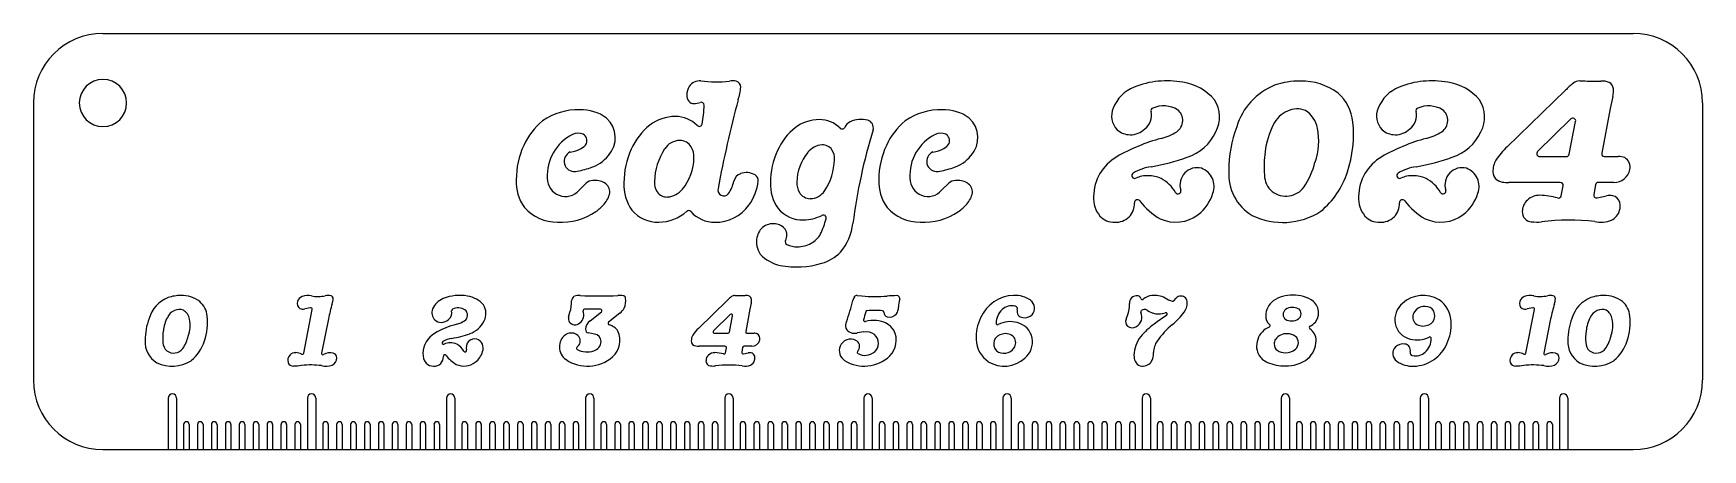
# Model space of a CAD drawing. Header units: inches. Extents: x 0 to 4.72, y 0 to 1.18.
import ezdxf

# ---------------------------------------------------------------- set-up
doc = ezdxf.new("R2010")
doc.units = ezdxf.units.IN
for name, color, linetype in [('1', 7, 'CONTINUOUS'), ('3', 7, 'CONTINUOUS'), ('4', 7, 'CONTINUOUS'), ('5', 7, 'CONTINUOUS')]:
    doc.layers.add(name, color=color, linetype=linetype)

msp = doc.modelspace()

# ---------------------------------------------------------------- linework, layer by layer
at = {"layer": '1', "color": 1, "linetype": 'CONTINUOUS'}
for p, q in [((0.4252, 0.0709), (0.4252, 0)), ((0.4409, 0.0709), (0.4409, 0)), ((0.4646, 0.0709), (0.4646, 0)), ((0.4803, 0.0709), (0.4803, 0)), ((0.5039, 0.0709), (0.5039, 0)), ((0.5197, 0.0709), (0.5197, 0)), ((0.5433, 0.0709), (0.5433, 0)), ((0.5591, 0.0709), (0.5591, 0)), ((0.5827, 0.0709), (0.5827, 0)), ((0.5984, 0.0709), (0.5984, 0)), ((0.622, 0.0709), (0.622, 0)), ((0.6378, 0.0709), (0.6378, 0)), ((0.6614, 0.0709), (0.6614, 0)), ((0.6772, 0.0709), (0.6772, 0)), ((0.7008, 0.0709), (0.7008, 0)), ((0.7165, 0.0709), (0.7165, 0)), ((0.7402, 0.0709), (0.7402, 0)), ((0.7559, 0.0709), (0.7559, 0)), ((0.8189, 0.0709), (0.8189, 0)), ((0.8346, 0.0709), (0.8346, 0)), ((0.8583, 0.0709), (0.8583, 0)), ((0.874, 0.0709), (0.874, 0)), ((0.8976, 0.0709), (0.8976, 0)), ((0.9134, 0.0709), (0.9134, 0)), ((0.937, 0.0709), (0.937, 0)), ((0.9528, 0.0709), (0.9528, 0)), ((0.9764, 0.0709), (0.9764, 0)), ((0.9921, 0.0709), (0.9921, 0)), ((1.0157, 0.0709), (1.0157, 0)), ((1.0315, 0.0709), (1.0315, 0)), ((1.0551, 0.0709), (1.0551, 0)), ((1.0709, 0.0709), (1.0709, 0)), ((1.0945, 0.0709), (1.0945, 0)), ((1.1102, 0.0709), (1.1102, 0)), ((1.1339, 0.0709), (1.1339, 0)), ((1.1496, 0.0709), (1.1496, 0)), ((1.2126, 0.0709), (1.2126, 0)), ((1.2283, 0.0709), (1.2283, 0)), ((1.252, 0.0709), (1.252, 0)), ((1.2677, 0.0709), (1.2677, 0)), ((1.2913, 0.0709), (1.2913, 0)), ((1.3071, 0.0709), (1.3071, 0)), ((1.3307, 0.0709), (1.3307, 0)), ((1.3465, 0.0709), (1.3465, 0)), ((1.3701, 0.0709), (1.3701, 0)), ((1.3858, 0.0709), (1.3858, 0)), ((1.4094, 0.0709), (1.4094, 0)), ((1.4252, 0.0709), (1.4252, 0)), ((1.4488, 0.0709), (1.4488, 0)), ((1.4646, 0.0709), (1.4646, 0)), ((1.4882, 0.0709), (1.4882, 0)), ((1.5039, 0.0709), (1.5039, 0)), ((1.5276, 0.0709), (1.5276, 0)), ((1.5433, 0.0709), (1.5433, 0)), ((1.6063, 0.0709), (1.6063, 0)), ((1.622, 0.0709), (1.622, 0)), ((1.6457, 0.0709), (1.6457, 0)), ((1.6614, 0.0709), (1.6614, 0)), ((1.685, 0.0709), (1.685, 0)), ((1.7008, 0.0709), (1.7008, 0)), ((1.7244, 0.0709), (1.7244, 0)), ((1.7402, 0.0709), (1.7402, 0)), ((1.7638, 0.0709), (1.7638, 0)), ((1.7795, 0.0709), (1.7795, 0)), ((1.8031, 0.0709), (1.8031, 0)), ((1.8189, 0.0709), (1.8189, 0)), ((1.8425, 0.0709), (1.8425, 0)), ((1.8583, 0.0709), (1.8583, 0)), ((1.8819, 0.0709), (1.8819, 0)), ((1.8976, 0.0709), (1.8976, 0)), ((1.9213, 0.0709), (1.9213, 0)), ((1.937, 0.0709), (1.937, 0)), ((2, 0.0709), (2, 0)), ((2.0157, 0.0709), (2.0157, 0)), ((2.0394, 0.0709), (2.0394, 0)), ((2.0551, 0.0709), (2.0551, 0)), ((2.0787, 0.0709), (2.0787, 0)), ((2.0945, 0.0709), (2.0945, 0)), ((2.1181, 0.0709), (2.1181, 0)), ((2.1339, 0.0709), (2.1339, 0)), ((2.1575, 0.0709), (2.1575, 0)), ((2.1732, 0.0709), (2.1732, 0)), ((2.1969, 0.0709), (2.1969, 0)), ((2.2126, 0.0709), (2.2126, 0)), ((2.2362, 0.0709), (2.2362, 0)), ((2.252, 0.0709), (2.252, 0)), ((2.2756, 0.0709), (2.2756, 0)), ((2.2913, 0.0709), (2.2913, 0)), ((2.315, 0.0709), (2.315, 0)), ((2.3307, 0.0709), (2.3307, 0)), ((2.3937, 0.0709), (2.3937, 0)), ((2.4094, 0.0709), (2.4094, 0)), ((2.4331, 0.0709), (2.4331, 0)), ((2.4488, 0.0709), (2.4488, 0)), ((2.4724, 0.0709), (2.4724, 0)), ((2.4882, 0.0709), (2.4882, 0)), ((2.5118, 0.0709), (2.5118, 0)), ((2.5276, 0.0709), (2.5276, 0)), ((2.5512, 0.0709), (2.5512, 0)), ((2.5669, 0.0709), (2.5669, 0)), ((2.5906, 0.0709), (2.5906, 0)), ((2.6063, 0.0709), (2.6063, 0)), ((2.6299, 0.0709), (2.6299, 0)), ((2.6457, 0.0709), (2.6457, 0)), ((2.6693, 0.0709), (2.6693, 0)), ((2.685, 0.0709), (2.685, 0)), ((2.7087, 0.0709), (2.7087, 0)), ((2.7244, 0.0709), (2.7244, 0)), ((2.7874, 0.0709), (2.7874, 0)), ((2.8031, 0.0709), (2.8031, 0)), ((2.8268, 0.0709), (2.8268, 0)), ((2.8425, 0.0709), (2.8425, 0)), ((2.8661, 0.0709), (2.8661, 0)), ((2.8819, 0.0709), (2.8819, 0)), ((2.9055, 0.0709), (2.9055, 0)), ((2.9213, 0.0709), (2.9213, 0)), ((2.9449, 0.0709), (2.9449, 0)), ((2.9606, 0.0709), (2.9606, 0)), ((2.9843, 0.0709), (2.9843, 0)), ((3, 0.0709), (3, 0)), ((3.0236, 0.0709), (3.0236, 0)), ((3.0394, 0.0709), (3.0394, 0)), ((3.063, 0.0709), (3.063, 0)), ((3.0787, 0.0709), (3.0787, 0)), ((3.1024, 0.0709), (3.1024, 0)), ((3.1181, 0.0709), (3.1181, 0)), ((3.1811, 0.0709), (3.1811, 0)), ((3.1969, 0.0709), (3.1969, 0)), ((3.2205, 0.0709), (3.2205, 0)), ((3.2362, 0.0709), (3.2362, 0)), ((3.2598, 0.0709), (3.2598, 0)), ((3.2756, 0.0709), (3.2756, 0)), ((3.2992, 0.0709), (3.2992, 0)), ((3.315, 0.0709), (3.315, 0)), ((3.3386, 0.0709), (3.3386, 0)), ((3.3543, 0.0709), (3.3543, 0)), ((3.378, 0.0709), (3.378, 0)), ((3.3937, 0.0709), (3.3937, 0)), ((3.4173, 0.0709), (3.4173, 0)), ((3.4331, 0.0709), (3.4331, 0)), ((3.4567, 0.0709), (3.4567, 0)), ((3.4724, 0.0709), (3.4724, 0)), ((3.4961, 0.0709), (3.4961, 0)), ((3.5118, 0.0709), (3.5118, 0)), ((3.5748, 0.0709), (3.5748, 0)), ((3.5906, 0.0709), (3.5906, 0)), ((3.6142, 0.0709), (3.6142, 0)), ((3.6299, 0.0709), (3.6299, 0)), ((3.6535, 0.0709), (3.6535, 0)), ((3.6693, 0.0709), (3.6693, 0)), ((3.6929, 0.0709), (3.6929, 0)), ((3.7087, 0.0709), (3.7087, 0)), ((3.7323, 0.0709), (3.7323, 0)), ((3.748, 0.0709), (3.748, 0)), ((3.7717, 0.0709), (3.7717, 0)), ((3.7874, 0.0709), (3.7874, 0)), ((3.811, 0.0709), (3.811, 0)), ((3.8268, 0.0709), (3.8268, 0)), ((3.8504, 0.0709), (3.8504, 0)), ((3.8661, 0.0709), (3.8661, 0)), ((3.8898, 0.0709), (3.8898, 0)), ((3.9055, 0.0709), (3.9055, 0)), ((3.9685, 0.0709), (3.9685, 0)), ((3.9843, 0.0709), (3.9843, 0)), ((4.0079, 0.0709), (4.0079, 0)), ((4.0236, 0.0709), (4.0236, 0)), ((4.0472, 0.0709), (4.0472, 0)), ((4.063, 0.0709), (4.063, 0)), ((4.0866, 0.0709), (4.0866, 0)), ((4.1024, 0.0709), (4.1024, 0)), ((4.126, 0.0709), (4.126, 0)), ((4.1417, 0.0709), (4.1417, 0)), ((4.1654, 0.0709), (4.1654, 0)), ((4.1811, 0.0709), (4.1811, 0)), ((4.2047, 0.0709), (4.2047, 0)), ((4.2205, 0.0709), (4.2205, 0)), ((4.2441, 0.0709), (4.2441, 0)), ((4.2598, 0.0709), (4.2598, 0)), ((4.2835, 0.0709), (4.2835, 0)), ((4.2992, 0.0709), (4.2992, 0)), ((0.4252, 0), (0.4409, 0)), ((0.4646, 0), (0.4803, 0)), ((0.5039, 0), (0.5197, 0)), ((0.5433, 0), (0.5591, 0)), ((0.5827, 0), (0.5984, 0)), ((0.622, 0), (0.6378, 0)), ((0.6614, 0), (0.6772, 0)), ((0.7008, 0), (0.7165, 0)), ((0.7402, 0), (0.7559, 0)), ((0.8189, 0), (0.8346, 0)), ((0.8583, 0), (0.874, 0)), ((0.8976, 0), (0.9134, 0)), ((0.937, 0), (0.9528, 0)), ((0.9764, 0), (0.9921, 0)), ((1.0157, 0), (1.0315, 0)), ((1.0551, 0), (1.0709, 0)), ((1.0945, 0), (1.1102, 0)), ((1.1339, 0), (1.1496, 0)), ((1.2126, 0), (1.2283, 0)), ((1.252, 0), (1.2677, 0)), ((1.2913, 0), (1.3071, 0)), ((1.3307, 0), (1.3465, 0)), ((1.3701, 0), (1.3858, 0)), ((1.4094, 0), (1.4252, 0)), ((1.4488, 0), (1.4646, 0)), ((1.4882, 0), (1.5039, 0)), ((1.5276, 0), (1.5433, 0)), ((1.6063, 0), (1.622, 0)), ((1.6457, 0), (1.6614, 0)), ((1.685, 0), (1.7008, 0)), ((1.7244, 0), (1.7402, 0)), ((1.7638, 0), (1.7795, 0)), ((1.8031, 0), (1.8189, 0)), ((1.8425, 0), (1.8583, 0)), ((1.8819, 0), (1.8976, 0)), ((1.9213, 0), (1.937, 0)), ((2, 0), (2.0157, 0)), ((2.0394, 0), (2.0551, 0)), ((2.0787, 0), (2.0945, 0)), ((2.1181, 0), (2.1339, 0)), ((2.1575, 0), (2.1732, 0)), ((2.1969, 0), (2.2126, 0)), ((2.2362, 0), (2.252, 0)), ((2.2756, 0), (2.2913, 0)), ((2.315, 0), (2.3307, 0)), ((2.3937, 0), (2.4094, 0)), ((2.4331, 0), (2.4488, 0)), ((2.4724, 0), (2.4882, 0)), ((2.5118, 0), (2.5276, 0)), ((2.5512, 0), (2.5669, 0)), ((2.5906, 0), (2.6063, 0)), ((2.6299, 0), (2.6457, 0)), ((2.6693, 0), (2.685, 0)), ((2.7087, 0), (2.7244, 0)), ((2.7874, 0), (2.8031, 0)), ((2.8268, 0), (2.8425, 0)), ((2.8661, 0), (2.8819, 0)), ((2.9055, 0), (2.9213, 0)), ((2.9449, 0), (2.9606, 0)), ((2.9843, 0), (3, 0)), ((3.0236, 0), (3.0394, 0)), ((3.063, 0), (3.0787, 0)), ((3.1024, 0), (3.1181, 0)), ((3.1811, 0), (3.1969, 0)), ((3.2205, 0), (3.2362, 0)), ((3.2598, 0), (3.2756, 0)), ((3.2992, 0), (3.315, 0)), ((3.3386, 0), (3.3543, 0)), ((3.378, 0), (3.3937, 0)), ((3.4173, 0), (3.4331, 0)), ((3.4567, 0), (3.4724, 0)), ((3.4961, 0), (3.5118, 0)), ((3.5748, 0), (3.5906, 0)), ((3.6142, 0), (3.6299, 0)), ((3.6535, 0), (3.6693, 0)), ((3.6929, 0), (3.7087, 0)), ((3.7323, 0), (3.748, 0)), ((3.7717, 0), (3.7874, 0)), ((3.811, 0), (3.8268, 0)), ((3.8504, 0), (3.8661, 0)), ((3.8898, 0), (3.9055, 0)), ((3.9685, 0), (3.9843, 0)), ((4.0079, 0), (4.0236, 0)), ((4.0472, 0), (4.063, 0)), ((4.0866, 0), (4.1024, 0)), ((4.126, 0), (4.1417, 0)), ((4.1654, 0), (4.1811, 0)), ((4.2047, 0), (4.2205, 0)), ((4.2441, 0), (4.2598, 0)), ((4.2835, 0), (4.2992, 0))]:
    msp.add_line(p, q, dxfattribs=at)
for centre, start, end in [((0.4331, 0.0709), 90, 180), ((0.4331, 0.0709), 0, 90), ((0.4724, 0.0709), 90, 180), ((0.4724, 0.0709), 0, 90), ((0.5118, 0.0709), 90, 180), ((0.5118, 0.0709), 360, 90), ((0.5512, 0.0709), 90, 180), ((0.5512, 0.0709), 360, 90), ((0.5906, 0.0709), 90, 180), ((0.5906, 0.0709), 0, 90), ((0.6299, 0.0709), 90, 180), ((0.6299, 0.0709), 0, 90), ((0.6693, 0.0709), 90, 180), ((0.6693, 0.0709), 0, 90), ((0.7087, 0.0709), 90, 180), ((0.7087, 0.0709), 360, 90), ((0.748, 0.0709), 90, 180), ((0.748, 0.0709), 360, 90), ((0.8268, 0.0709), 90, 180), ((0.8268, 0.0709), 0, 90), ((0.8661, 0.0709), 90, 180), ((0.8661, 0.0709), 0, 90), ((0.9055, 0.0709), 90, 180), ((0.9055, 0.0709), 0, 90), ((0.9449, 0.0709), 90, 180), ((0.9449, 0.0709), 360, 90), ((0.9843, 0.0709), 90, 180), ((0.9843, 0.0709), 360, 90), ((1.0236, 0.0709), 90, 180), ((1.0236, 0.0709), 360, 90), ((1.063, 0.0709), 90, 180), ((1.063, 0.0709), 360, 90), ((1.1024, 0.0709), 90, 180), ((1.1024, 0.0709), 360, 90), ((1.1417, 0.0709), 90, 180), ((1.1417, 0.0709), 360, 90), ((1.2205, 0.0709), 90, 180), ((1.2205, 0.0709), 360, 90), ((1.2598, 0.0709), 90, 180), ((1.2598, 0.0709), 360, 90), ((1.2992, 0.0709), 90, 180), ((1.2992, 0.0709), 0, 90), ((1.3386, 0.0709), 90, 180), ((1.3386, 0.0709), 360, 90), ((1.378, 0.0709), 90, 180), ((1.378, 0.0709), 0, 90), ((1.4173, 0.0709), 90, 180), ((1.4173, 0.0709), 360, 90), ((1.4567, 0.0709), 90, 180), ((1.4567, 0.0709), 0, 90), ((1.4961, 0.0709), 90, 180), ((1.4961, 0.0709), 360, 90), ((1.5354, 0.0709), 90, 180), ((1.5354, 0.0709), 360, 90), ((1.6142, 0.0709), 90, 180), ((1.6142, 0.0709), 360, 90), ((1.6535, 0.0709), 90, 180), ((1.6535, 0.0709), 0, 90), ((1.6929, 0.0709), 90, 180), ((1.6929, 0.0709), 360, 90), ((1.7323, 0.0709), 90, 180), ((1.7323, 0.0709), 0, 90), ((1.7717, 0.0709), 90, 180), ((1.7717, 0.0709), 360, 90), ((1.811, 0.0709), 90, 180), ((1.811, 0.0709), 0, 90), ((1.8504, 0.0709), 90, 180), ((1.8504, 0.0709), 360, 90), ((1.8898, 0.0709), 90, 180), ((1.8898, 0.0709), 360, 90), ((1.9291, 0.0709), 90, 180), ((1.9291, 0.0709), 360, 90), ((2.0079, 0.0709), 90, 180), ((2.0079, 0.0709), 360, 90), ((2.0472, 0.0709), 90, 180), ((2.0472, 0.0709), 0, 90), ((2.0866, 0.0709), 90, 180), ((2.0866, 0.0709), 360, 90), ((2.126, 0.0709), 90, 180), ((2.126, 0.0709), 0, 90), ((2.1654, 0.0709), 90, 180), ((2.1654, 0.0709), 0, 90), ((2.2047, 0.0709), 90, 180), ((2.2047, 0.0709), 0, 90), ((2.2441, 0.0709), 90, 180), ((2.2441, 0.0709), 360, 90), ((2.2835, 0.0709), 90, 180), ((2.2835, 0.0709), 0, 90), ((2.3228, 0.0709), 90, 180), ((2.3228, 0.0709), 0, 90), ((2.4016, 0.0709), 90, 180), ((2.4016, 0.0709), 0, 90), ((2.4409, 0.0709), 90, 180), ((2.4409, 0.0709), 0, 90), ((2.4803, 0.0709), 90, 180), ((2.4803, 0.0709), 360, 90), ((2.5197, 0.0709), 90, 180), ((2.5197, 0.0709), 0, 90), ((2.5591, 0.0709), 90, 180), ((2.5591, 0.0709), 360, 90), ((2.5984, 0.0709), 90, 180), ((2.5984, 0.0709), 0, 90), ((2.6378, 0.0709), 90, 180), ((2.6378, 0.0709), 360, 90), ((2.6772, 0.0709), 90, 180), ((2.6772, 0.0709), 0, 90), ((2.7165, 0.0709), 90, 180), ((2.7165, 0.0709), 0, 90), ((2.7953, 0.0709), 90, 180), ((2.7953, 0.0709), 0, 90), ((2.8346, 0.0709), 90, 180), ((2.8346, 0.0709), 0, 90), ((2.874, 0.0709), 90, 180), ((2.874, 0.0709), 0, 90), ((2.9134, 0.0709), 90, 180), ((2.9134, 0.0709), 0, 90), ((2.9528, 0.0709), 90, 180), ((2.9528, 0.0709), 360, 90), ((2.9921, 0.0709), 90, 180), ((2.9921, 0.0709), 0, 90), ((3.0315, 0.0709), 90, 180), ((3.0315, 0.0709), 0, 90), ((3.0709, 0.0709), 90, 180), ((3.0709, 0.0709), 360, 90), ((3.1102, 0.0709), 90, 180), ((3.1102, 0.0709), 360, 90), ((3.189, 0.0709), 90, 180), ((3.189, 0.0709), 0, 90), ((3.2283, 0.0709), 90, 180), ((3.2283, 0.0709), 0, 90), ((3.2677, 0.0709), 90, 180), ((3.2677, 0.0709), 0, 90), ((3.3071, 0.0709), 90, 180), ((3.3071, 0.0709), 0, 90), ((3.3465, 0.0709), 90, 180), ((3.3465, 0.0709), 360, 90), ((3.3858, 0.0709), 90, 180), ((3.3858, 0.0709), 0, 90), ((3.4252, 0.0709), 90, 180), ((3.4252, 0.0709), 0, 90), ((3.4646, 0.0709), 90, 180), ((3.4646, 0.0709), 360, 90), ((3.5039, 0.0709), 90, 180), ((3.5039, 0.0709), 360, 90), ((3.5827, 0.0709), 90, 180), ((3.5827, 0.0709), 0, 90), ((3.622, 0.0709), 90, 180), ((3.622, 0.0709), 0, 90), ((3.6614, 0.0709), 90, 180), ((3.6614, 0.0709), 0, 90), ((3.7008, 0.0709), 90, 180), ((3.7008, 0.0709), 0, 90), ((3.7402, 0.0709), 90, 180), ((3.7402, 0.0709), 360, 90), ((3.7795, 0.0709), 90, 180), ((3.7795, 0.0709), 0, 90), ((3.8189, 0.0709), 90, 180), ((3.8189, 0.0709), 0, 90), ((3.8583, 0.0709), 90, 180), ((3.8583, 0.0709), 360, 90), ((3.8976, 0.0709), 90, 180), ((3.8976, 0.0709), 360, 90), ((3.9764, 0.0709), 90, 180), ((3.9764, 0.0709), 0, 90), ((4.0157, 0.0709), 90, 180), ((4.0157, 0.0709), 0, 90), ((4.0551, 0.0709), 90, 180), ((4.0551, 0.0709), 0, 90), ((4.0945, 0.0709), 90, 180), ((4.0945, 0.0709), 360, 90), ((4.1339, 0.0709), 90, 180), ((4.1339, 0.0709), 360, 90), ((4.1732, 0.0709), 90, 180), ((4.1732, 0.0709), 0, 90), ((4.2126, 0.0709), 90, 180), ((4.2126, 0.0709), 0, 90), ((4.252, 0.0709), 90, 180), ((4.252, 0.0709), 360, 90), ((4.2913, 0.0709), 90, 180), ((4.2913, 0.0709), 360, 90)]:
    msp.add_arc(centre, 0.00787, start, end, dxfattribs=at)
at = {"layer": '3', "color": 3, "linetype": 'CONTINUOUS'}
for p, q in [((1.9849, 0.4362), (1.9928, 0.436)), ((2.3313, 0.4361), (2.3451, 0.435)), ((3.2275, 0.4213), (3.234, 0.4287)), ((0.765, 0.2729), (0.7891, 0.3962)), ((0.7842, 0.4011), (0.7685, 0.3982)), ((1.5147, 0.3743), (1.5186, 0.3889)), ((1.6049, 0.3972), (1.5598, 0.3972)), ((1.5759, 0.3643), (1.6075, 0.3899)), ((1.6597, 0.3858), (1.6282, 0.3601)), ((1.8821, 0.3428), (1.9646, 0.4228)), ((1.9722, 0.3822), (1.9253, 0.3361)), ((1.9701, 0.3324), (1.9791, 0.3785)), ((2.0282, 0.397), (2.016, 0.334)), ((2.0317, 0.4142), (2.0282, 0.397)), ((3.0925, 0.3685), (3.0962, 0.3796)), ((4.2244, 0.2729), (4.2485, 0.3962)), ((4.2436, 0.4011), (4.2278, 0.3982)), ((0.8349, 0.3697), (0.8152, 0.273)), ((2.3506, 0.3327), (2.3316, 0.3299)), ((4.2942, 0.3697), (4.2746, 0.273)), ((1.5883, 0.3269), (1.5712, 0.33)), ((1.9573, 0.2925), (1.8845, 0.2925)), ((1.9282, 0.3291), (1.9661, 0.3291)), ((1.9586, 0.2736), (1.9614, 0.2876)), ((2.0074, 0.2892), (2.0048, 0.2755)), ((2.0331, 0.2925), (2.0114, 0.2925)), ((2.02, 0.3291), (2.0395, 0.3291)), ((2.0096, 0.2707), (2.0227, 0.2736)), ((0.3819, 0.1457), (0.3819, 0)), ((0.4055, 0.1457), (0.4055, 0)), ((0.7756, 0.1457), (0.7756, 0)), ((0.7992, 0.1457), (0.7992, 0)), ((1.1693, 0.1457), (1.1693, 0)), ((1.1929, 0.1457), (1.1929, 0)), ((1.563, 0.1457), (1.563, 0)), ((1.5866, 0.1457), (1.5866, 0)), ((1.9567, 0.1457), (1.9567, 0)), ((1.9803, 0.1457), (1.9803, 0)), ((2.3504, 0.1457), (2.3504, 0)), ((2.374, 0.1457), (2.374, 0)), ((2.7441, 0.1457), (2.7441, 0)), ((2.7677, 0.1457), (2.7677, 0)), ((3.1378, 0.1457), (3.1378, 0)), ((3.1614, 0.1457), (3.1614, 0)), ((3.5315, 0.1457), (3.5315, 0)), ((3.5551, 0.1457), (3.5551, 0)), ((3.9252, 0.1457), (3.9252, 0)), ((3.9488, 0.1457), (3.9488, 0)), ((4.3189, 0.1457), (4.3189, 0)), ((4.3425, 0.1457), (4.3425, 0)), ((0.3819, 0), (0.4055, 0)), ((0.7756, 0), (0.7992, 0)), ((1.1693, 0), (1.1929, 0)), ((1.563, 0), (1.5866, 0)), ((1.9567, 0), (1.9803, 0)), ((2.3504, 0), (2.374, 0)), ((2.7441, 0), (2.7677, 0)), ((3.1378, 0), (3.1614, 0)), ((3.5315, 0), (3.5551, 0)), ((3.9252, 0), (3.9488, 0)), ((4.3189, 0), (4.3425, 0))]:
    msp.add_line(p, q, dxfattribs=at)
for centre, radius, start, end in [((0.4145, 0.3456), 0.0906, 111.6353, 163.6266), ((0.4159, 0.3309), 0.1049, 89.0789, 109.3807), ((0.4195, 0.3496), 0.0862, 53.3467, 91.2342), ((0.7708, 0.4115), 0.024, 115.3974, 162.5585), ((0.7762, 0.3939), 0.0423, 75.3762, 111.8456), ((0.8052, 0.5353), 0.1022, 259.6873, 281.6562), ((0.8337, 0.4013), 0.0349, 75.5304, 103.0978), ((0.84, 0.4268), 0.00859, 356.729, 73.5843), ((0.7863, 0.432), 0.0626, 341.8097, 354.7949), ((1.1817, 0.3756), 0.0562, 112.9365, 156.7742), ((1.2065, 0.3089), 0.1273, 79.8336, 111.5172), ((1.2185, 0.3625), 0.0725, 40.1986, 81.6814), ((1.5384, 0.4208), 0.0151, 119.28, 179.229), ((1.5437, 0.3991), 0.037, 83.8885, 109.904), ((1.6013, 1.4715), 1.0369, 267.0331, 272.916), ((1.6592, 0.3648), 0.0713, 82.1055, 94.1896), ((1.6679, 0.4272), 0.00832, 5.8, 82.1055), ((1.6158, 0.4219), 0.0607, 339.0032, 5.8), ((2.0386, 0.3515), 0.1027, 127.647, 136.0561), ((1.9856, 0.4204), 0.0158, 92.5161, 127.8591), ((2.0049, 0.5909), 0.1553, 265.519, 273.7233), ((2.016, 0.407), 0.0289, 68.6273, 91.932), ((2.0216, 0.4242), 0.0109, 4.2986, 63.4835), ((2.3562, 0.4116), 0.0386, 147.7628, 165.1156), ((2.3306, 0.4278), 0.00837, 85.4831, 147.7628), ((2.3848, 0.7961), 0.3632, 263.724, 275.0252), ((2.4491, 0.0417), 0.3939, 90.7547, 94.7365), ((2.4441, 0.4272), 0.00837, 344.174, 90.7547), ((2.7776, 0.3307), 0.1055, 91.744, 156.4545), ((2.7769, 0.3549), 0.0814, 55.8377, 91.7883), ((3.1253, 0.413), 0.0234, 137.2402, 180.432), ((3.1226, 0.4147), 0.0203, 79.1765, 135.406), ((3.125, 0.4246), 0.0101, 15.099, 81.9456), ((3.1387, 0.4283), 0.0041, 195.099, 313.4722), ((3.1675, 0.3978), 0.0379, 93.6475, 133.4722), ((3.1731, 0.3704), 0.0657, 62.7073, 96.9664), ((3.26, 0.5308), 0.1167, 240.8783, 251.5719), ((3.2465, 0.4178), 0.0166, 87.0573, 138.8973), ((3.2484, 0.4169), 0.0175, 354.2197, 93.252), ((3.5595, 0.3512), 0.0856, 86.7776, 125.9372), ((3.5691, 0.3457), 0.0911, 53.6875, 93.0059), ((3.9334, 0.3499), 0.0863, 58.364, 132.3259), ((4.2301, 0.4115), 0.024, 115.3974, 162.5585), ((4.2356, 0.3939), 0.0423, 75.3762, 111.8456), ((4.2645, 0.5353), 0.1022, 259.6873, 281.6562), ((4.2931, 0.4013), 0.0349, 75.5304, 103.0978), ((4.2993, 0.4268), 0.00859, 356.729, 73.5843), ((4.2456, 0.432), 0.0626, 341.8097, 354.7949), ((4.4413, 0.3456), 0.0906, 111.6353, 163.6266), ((4.4428, 0.3309), 0.1049, 89.0789, 109.3807), ((4.4463, 0.3496), 0.0862, 53.3467, 91.2342), ((0.4135, 0.3581), 0.0378, 111.7107, 154.9185), ((0.4133, 0.3661), 0.0304, 67.8058, 116.9), ((0.4051, 0.3627), 0.0372, 10.1989, 58.1677), ((0.4294, 0.3716), 0.0628, 5.7157, 48.5922), ((0.7634, 0.4129), 0.0166, 159.4976, 235.4073), ((0.7629, 0.4221), 0.0246, 248.7856, 283.1488), ((0.785, 0.397), 0.0042, 348.9449, 100.5455), ((1.4427, 0.239), 0.6217, 163.793, 167.8624), ((1.1575, 0.3869), 0.0295, 158.3656, 222.833), ((1.1604, 0.3872), 0.0241, 307.6892, 13.6548), ((1.1879, 0.3939), 0.0041, 112.6178, 193.6548), ((1.2016, 0.361), 0.0397, 59.8027, 112.6178), ((1.2094, 0.3802), 0.0194, 303.8819, 51.2527), ((1.2358, 0.385), 0.0452, 332.372, 32.4969), ((1.428, 0.4188), 0.0953, 341.7138, 1.321), ((1.5274, 0.3817), 0.0303, 309.8603, 19.4368), ((1.5598, 0.3931), 0.0041, 90, 199.4368), ((1.6049, 0.3931), 0.0041, 309.0639, 90), ((1.6337, 0.4219), 0.0444, 305.7918, 330.7856), ((1.9751, 0.3793), 0.0041, 348.9432, 134.4812), ((1.9993, 0.422), 0.0333, 346.4273, 5.0772), ((1.877, 0.5185), 0.4524, 339.7117, 347.6247), ((2.5132, 0.3354), 0.1664, 160.7954, 168.9376), ((2.3599, 0.3888), 0.0041, 93.2317, 160.7954), ((2.3808, 0.0184), 0.375, 86.5944, 93.2317), ((2.4028, 0.3886), 0.0042, 359.8349, 86.5944), ((2.4211, 0.3886), 0.0141, 179.8349, 250.7585), ((2.4225, 0.4012), 0.0266, 256.8351, 320.0214), ((2.414, 0.4027), 0.0344, 327.0735, 0.2112), ((2.5495, 0.3973), 0.1013, 164.174, 176.8296), ((2.7801, 0.3563), 0.0555, 133.875, 178.6984), ((2.7696, 0.3652), 0.0418, 78.3848, 131.8712), ((2.7769, 0.3981), 0.0082, 339.4521, 82.429), ((2.8009, 0.3905), 0.017, 164.1768, 266.8714), ((2.8053, 0.4045), 0.0314, 260.2432, 312.6315), ((2.806, 0.4), 0.0277, 317.9642, 53.198), ((3.0284, 0.4084), 0.0737, 337.0036, 3.4702), ((3.1072, 0.3747), 0.0302, 298.9067, 25.8053), ((3.138, 0.3896), 0.0041, 124.4908, 205.8053), ((3.1455, 0.3788), 0.0173, 66.712, 124.4908), ((3.1771, 0.4232), 0.0378, 229.0771, 257.022), ((3.1852, 0.4393), 0.0554, 252.5125, 289.3522), ((3.4663, -0.0311), 0.4854, 122.2541, 127.3464), ((3.205, 0.383), 0.0042, 302.2541, 109.3522), ((3.2244, 0.4239), 0.0041, 251.5719, 319.2009), ((3.1031, 0.5015), 0.1908, 309.3885, 323.8973), ((3.2178, 0.4162), 0.048, 325.5102, 358.7252), ((3.5145, 0.3756), 0.0268, 173.8961, 233.8077), ((3.5404, 0.3781), 0.0526, 126.2931, 179.6409), ((3.5548, 0.3824), 0.0177, 127.1792, 181.7645), ((3.5528, 0.3815), 0.0157, 178.525, 234.497), ((3.5612, 0.3734), 0.0287, 86.2201, 126.4683), ((3.5645, 0.3668), 0.0353, 63.7067, 92.3026), ((3.5729, 0.3854), 0.015, 356.2705, 60.7218), ((3.5699, 0.384), 0.0179, 305.9554, 1.2105), ((3.5964, 0.3876), 0.0412, 359.6453, 49.8356), ((3.5938, 0.3875), 0.0438, 322.3427, 359.7811), ((3.9143, 0.3669), 0.0609, 129.815, 189.6159), ((3.9309, 0.375), 0.0267, 145.6232, 214.1852), ((3.9378, 0.3693), 0.0356, 53.4662, 144.2616), ((3.9384, 0.3786), 0.0282, 277.4667, 43.0912), ((3.9339, 0.3582), 0.079, 2.0647, 55.4931), ((4.2227, 0.4129), 0.0166, 159.4976, 235.4073), ((4.2222, 0.4221), 0.0246, 248.7856, 283.1488), ((4.2443, 0.397), 0.0042, 348.9449, 100.5455), ((4.902, 0.239), 0.6217, 163.793, 167.8624), ((4.4403, 0.3581), 0.0378, 111.7107, 154.9185), ((4.4401, 0.3661), 0.0304, 67.8058, 116.9), ((4.4319, 0.3627), 0.0372, 10.1989, 58.1677), ((4.4562, 0.3716), 0.0628, 5.7157, 48.5922), ((0.4837, 0.3111), 0.1673, 158.9355, 180.7248), ((0.4982, 0.3155), 0.132, 171.1696, 185.4134), ((0.483, 0.3221), 0.116, 153.3739, 173.2401), ((0.3543, 0.3511), 0.0892, 340.2512, 11.7147), ((0.3265, 0.3603), 0.1664, 341.4596, 6.0672), ((1.2721, 0.0863), 0.2785, 105.3944, 119.4294), ((1.1551, 0.3897), 0.0299, 230.0315, 268.2402), ((1.1541, 0.391), 0.0311, 270.1388, 312.5881), ((1.1807, 0.4266), 0.0739, 283.6554, 302.2995), ((1.2124, 0.3945), 0.0703, 288.8869, 334.3322), ((1.5316, 0.37), 0.0174, 165.9706, 209.4601), ((1.533, 0.3739), 0.0207, 216.8553, 311.7382), ((1.5907, 0.3407), 0.0278, 121.923, 180.1863), ((1.5722, 0.3394), 0.0094, 172.4292, 264.1457), ((1.6307, 0.3569), 0.0041, 129.2117, 256.1062), ((1.6199, 0.3132), 0.0409, 32.7647, 76.1062), ((1.5968, 0.3092), 0.0632, 312.3751, 24.4848), ((1.954, 0.2664), 0.1049, 133.2476, 146.6365), ((1.9282, 0.3332), 0.0041, 134.4812, 270), ((1.9661, 0.3332), 0.0041, 270, 348.9432), ((2.02, 0.3332), 0.0041, 169.087, 270), ((2.3197, 0.3511), 0.0212, 150.1075, 252.1497), ((2.3243, 0.3624), 0.0334, 250.6666, 282.7395), ((2.3538, 0.3665), 0.0041, 168.9376, 283.8261), ((2.3567, 0.2904), 0.0426, 55.325, 98.1753), ((2.3792, 0.2636), 0.1019, 86.178, 103.8261), ((2.3828, 0.3016), 0.0637, 34.4581, 87.1732), ((2.3795, 0.3091), 0.0627, 315.0605, 27.0716), ((2.7952, 0.3177), 0.127, 154.2378, 182.9971), ((2.7288, 0.3575), 0.0041, 178.6984, 296.6671), ((2.765, 0.2854), 0.0766, 75.17, 116.6671), ((2.7713, 0.3042), 0.0568, 11.3206, 76.4759), ((3.1085, 0.3618), 0.0173, 157.3297, 225.7777), ((3.1098, 0.3663), 0.0216, 231.6512, 303.6249), ((3.2843, 0.1962), 0.1944, 125.3497, 140.5877), ((3.374, 0.1711), 0.2364, 129.3134, 144.8885), ((3.5251, 0.2901), 0.0638, 131.3003, 154.1893), ((3.5267, 0.28), 0.0726, 113.4004, 127.0112), ((3.4962, 0.3505), 0.0042, 293.4004, 53.8077), ((3.5599, 0.3926), 0.0288, 235.8404, 272.7761), ((3.5626, 0.3945), 0.0307, 267.6342, 305.5947), ((3.6151, 0.3455), 0.0042, 113.5582, 236.1853), ((3.5903, 0.3086), 0.0402, 359.1483, 56.1853), ((3.5969, 0.3872), 0.0413, 293.5582, 320.0767), ((3.91, 0.3678), 0.0568, 191.3206, 256.4759), ((3.933, 0.3825), 0.0331, 222.982, 285.8273), ((3.8861, 0.3544), 0.127, 334.2378, 2.9971), ((4.5105, 0.3111), 0.1673, 158.9355, 180.7248), ((4.5251, 0.3155), 0.132, 171.1696, 185.4134), ((4.5098, 0.3221), 0.116, 153.3739, 173.2401), ((4.3811, 0.3511), 0.0892, 340.2512, 11.7147), ((4.3533, 0.3603), 0.1664, 341.4596, 6.0672), ((0.3831, 0.3036), 0.0668, 175.4111, 239.7348), ((0.3979, 0.3032), 0.0311, 180.302, 229.891), ((0.397, 0.3052), 0.0321, 233.4165, 323.4173), ((0.3312, 0.3476), 0.1104, 326.1045, 346.032), ((0.3731, 0.342), 0.1163, 309.0297, 342.7262), ((1.1699, 0.271), 0.0674, 120.8795, 178.7457), ((1.1608, 0.3022), 0.0041, 120.9865, 295.215), ((1.1936, 0.2475), 0.0678, 97.9512, 120.9865), ((1.1785, 0.2646), 0.0375, 88.2842, 115.215), ((1.1807, 0.2619), 0.0401, 64.1961, 91.4835), ((1.1391, 0.5924), 0.2814, 279.2262, 289.9608), ((1.1734, 0.2517), 0.0525, 30.5431, 61.8764), ((1.249, 0.2892), 0.0242, 74.6425, 197.9012), ((1.2462, 0.2872), 0.0269, 338.2888, 70.1265), ((1.5286, 0.2919), 0.0398, 126.0029, 182.8123), ((1.5336, 0.2909), 0.0448, 181.2203, 234.4022), ((1.5225, 0.2996), 0.0301, 60.7378, 125.2424), ((1.5263, 0.3073), 0.0215, 325.6591, 59.5816), ((1.5414, 0.2867), 0.0041, 148.1677, 241.3816), ((1.5557, 0.2778), 0.0209, 123.7403, 148.1677), ((1.5779, 0.3072), 0.029, 286.2855, 357.3849), ((1.5859, 0.306), 0.021, 359.7108, 83.2676), ((1.8955, 0.3075), 0.0335, 150.3367, 180.2266), ((1.8767, 0.3077), 0.0147, 181.3153, 264.5666), ((1.8835, 0.3515), 0.059, 262.0143, 270.9815), ((1.9573, 0.2884), 0.0041, 348.9432, 90), ((2.0114, 0.2884), 0.0041, 90, 169.087), ((2.0335, 0.3154), 0.0229, 269.001, 348.3458), ((2.0405, 0.3066), 0.0226, 68.2137, 92.3978), ((2.0395, 0.3137), 0.0167, 350.0349, 56.072), ((2.3144, 0.2799), 0.0334, 158.236, 236.8521), ((2.3133, 0.2803), 0.0322, 62.7703, 158.1297), ((2.3194, 0.2919), 0.0191, 327.2971, 63.2503), ((2.3583, 0.3009), 0.0334, 311.5825, 47.4016), ((2.7474, 0.3139), 0.079, 182.0647, 235.4931), ((2.7462, 0.2989), 0.0282, 97.4667, 223.0912), ((2.7468, 0.3082), 0.0356, 233.4662, 324.2616), ((2.7515, 0.295), 0.0331, 42.982, 105.8273), ((2.7536, 0.3025), 0.0267, 325.6232, 34.1852), ((2.767, 0.3052), 0.0609, 309.815, 9.6159), ((3.2017, 0.2655), 0.0867, 141.2869, 179.1915), ((3.2302, 0.2731), 0.0601, 145.6039, 178.1045), ((3.5211, 0.2925), 0.0591, 154.6121, 179.9533), ((3.5108, 0.2924), 0.0489, 179.7881, 206.9203), ((3.5362, 0.2987), 0.0245, 149.6809, 179.6859), ((3.5336, 0.2984), 0.0218, 178.8305, 233.3335), ((3.5465, 0.2902), 0.0377, 85.7554, 146.3155), ((3.5452, 0.3148), 0.0408, 267.462, 311.4428), ((3.5499, 0.2917), 0.036, 52.6187, 90.996), ((3.5575, 0.3023), 0.023, 359.9998, 51.63), ((3.5549, 0.303), 0.0256, 312.7578, 358.4848), ((3.5651, 0.3081), 0.0654, 334.8479, 359.956), ((3.8753, 0.2721), 0.0277, 137.9642, 233.198), ((3.876, 0.2675), 0.0314, 80.2432, 132.6315), ((3.8804, 0.2815), 0.017, 344.1768, 86.8714), ((3.9163, 0.3867), 0.0766, 255.17, 296.6671), ((3.9011, 0.3157), 0.0555, 313.875, 358.6984), ((3.9525, 0.3145), 0.0041, 358.6984, 116.6671), ((3.9037, 0.3413), 0.1055, 305.0662, 336.4545), ((4.4099, 0.3036), 0.0668, 175.4111, 239.7348), ((4.4247, 0.3032), 0.0311, 180.302, 229.891), ((4.4238, 0.3052), 0.0321, 233.4165, 323.4173), ((4.358, 0.3476), 0.1104, 326.1045, 346.032), ((4.3999, 0.342), 0.1163, 309.0297, 342.7262), ((0.3928, 0.3347), 0.0989, 243.9474, 302.8045), ((0.7416, 0.2523), 0.0218, 134.319, 196.502), ((0.7348, 0.2515), 0.0151, 200.9347, 275.1801), ((0.7418, 0.2522), 0.022, 88.595, 134.5484), ((0.7298, 0.4438), 0.2074, 271.7585, 278.1064), ((0.7401, 0.2298), 0.0445, 64.5553, 87.1255), ((0.7832, -0.0397), 0.2791, 83.3043, 94.9629), ((0.761, 0.2737), 0.0041, 244.5553, 348.9449), ((0.8192, 0.2722), 0.0041, 168.4973, 303.6239), ((0.8277, 0.2892), 0.0531, 256.9906, 289.6527), ((0.8394, 0.2419), 0.0323, 73.6544, 123.6239), ((0.8371, 0.2593), 0.0217, 292.7981, 359.6364), ((0.8446, 0.2591), 0.0143, 0.135, 74.2051), ((1.1426, 0.2703), 0.0401, 176.9172, 219.4039), ((1.1312, 0.2627), 0.0265, 222.2038, 273.1192), ((1.1345, 0.2623), 0.0261, 265.911, 2.9954), ((1.1646, 0.2638), 0.0041, 36.8939, 182.9954), ((1.2421, 0.322), 0.0928, 216.8939, 240.9214), ((1.2187, 0.2889), 0.0526, 245.6009, 307.3002), ((1.2221, 0.2805), 0.0041, 210.5431, 17.9012), ((1.2161, 0.2926), 0.0572, 307.1421, 344.4562), ((1.5682, 0.3458), 0.1097, 236.4236, 310.5251), ((1.5669, 0.3335), 0.0574, 241.3816, 289.4985), ((1.9248, 0.2515), 0.0211, 130.5995, 180.6287), ((1.9173, 0.2505), 0.0137, 176.725, 266.2247), ((1.9284, 0.2483), 0.0259, 89.4237, 132.0039), ((1.9238, 0.2931), 0.0567, 262.5434, 277.1988), ((1.9235, 0.1559), 0.1185, 75.2767, 87.5053), ((1.9697, -0.0933), 0.3324, 83.7043, 96.7105), ((1.9546, 0.2744), 0.0041, 255.2767, 348.9432), ((2.0088, 0.2747), 0.0041, 169.087, 282.1979), ((2.0149, 0.2769), 0.0407, 257.6676, 291.7502), ((2.0273, 0.2509), 0.0231, 78.977, 101.5695), ((2.0196, 0.2591), 0.0226, 297.1639, 344.3395), ((2.0294, 0.2613), 0.0126, 13.2175, 79.2906), ((2.0209, 0.2591), 0.0213, 343.5727, 13.6465), ((2.3516, 0.3416), 0.1055, 238.2531, 313.2821), ((2.3358, 0.2752), 0.0041, 152.2201, 242.1504), ((2.3496, 0.2679), 0.0197, 135.7994, 152.2201), ((2.3539, 0.3093), 0.0427, 242.1504, 308.5054), ((2.7479, 0.3222), 0.0863, 238.364, 312.3259), ((3.1545, 0.2657), 0.0395, 178.5749, 203.5494), ((3.1384, 0.2582), 0.0217, 202.3682, 254.4168), ((3.1405, 0.2645), 0.0283, 253.8885, 323.7383), ((3.1333, 0.2698), 0.0373, 323.7529, 341.2273), ((3.0873, 0.2741), 0.0829, 348.6896, 0.7184), ((3.5118, 0.2933), 0.0502, 207.3274, 247.8249), ((3.5397, 0.3524), 0.1155, 246.0799, 271.7737), ((3.5422, 0.3111), 0.0371, 234.4091, 271.9528), ((3.548, 0.3313), 0.0945, 267.1244, 308.7079), ((3.5604, 0.3108), 0.0709, 311.2619, 334.4647), ((3.9044, 0.3172), 0.0814, 235.8377, 271.7883), ((3.9044, 0.274), 0.0082, 159.4521, 262.429), ((3.9117, 0.3068), 0.0418, 258.3848, 311.8712), ((3.9037, 0.3413), 0.1055, 271.744, 305.0662), ((4.201, 0.2523), 0.0218, 134.319, 196.502), ((4.1941, 0.2515), 0.0151, 200.9347, 275.1801), ((4.2012, 0.2522), 0.022, 88.595, 134.5484), ((4.1891, 0.4438), 0.2074, 271.7585, 278.1064), ((4.1995, 0.2298), 0.0445, 64.5553, 87.1255), ((4.2425, -0.0397), 0.2791, 83.3043, 94.9629), ((4.2203, 0.2737), 0.0041, 244.5553, 348.9449), ((4.2786, 0.2722), 0.0041, 168.4973, 303.6239), ((4.287, 0.2892), 0.0531, 256.9906, 289.6527), ((4.2987, 0.2419), 0.0323, 73.6544, 123.6239), ((4.2964, 0.2593), 0.0217, 292.7981, 359.6364), ((4.3039, 0.2591), 0.0143, 0.135, 74.2051), ((4.4196, 0.3347), 0.0989, 243.9474, 302.8045), ((0.3937, 0.1457), 0.0118, 90, 180), ((0.3937, 0.1457), 0.0118, 0, 90), ((0.7874, 0.1457), 0.0118, 90, 180), ((0.7874, 0.1457), 0.0118, 0, 90), ((1.1811, 0.1457), 0.0118, 90, 180), ((1.1811, 0.1457), 0.0118, 0, 90), ((1.5748, 0.1457), 0.0118, 90, 180), ((1.5748, 0.1457), 0.0118, 0, 90), ((1.9685, 0.1457), 0.0118, 90, 180), ((1.9685, 0.1457), 0.0118, 0, 90), ((2.3622, 0.1457), 0.0118, 90, 180), ((2.3622, 0.1457), 0.0118, 0, 90), ((2.7559, 0.1457), 0.0118, 90, 180), ((2.7559, 0.1457), 0.0118, 0, 90), ((3.1496, 0.1457), 0.0118, 90, 180), ((3.1496, 0.1457), 0.0118, 0, 90), ((3.5433, 0.1457), 0.0118, 90, 180), ((3.5433, 0.1457), 0.0118, 0, 90), ((3.937, 0.1457), 0.0118, 90, 180), ((3.937, 0.1457), 0.0118, 0, 90), ((4.3307, 0.1457), 0.0118, 90, 180), ((4.3307, 0.1457), 0.0118, 360, 90)]:
    msp.add_arc(centre, radius, start, end, dxfattribs=at)
at = {"layer": '4', "color": 4, "linetype": 'CONTINUOUS'}
for p, q in [((4.3765, 1.0432), (4.3923, 1.0429)), ((4.171, 0.8565), (4.3361, 1.0165)), ((4.4702, 0.9992), (4.4631, 0.9649)), ((4.4631, 0.9649), (4.4388, 0.8388)), ((4.3513, 0.9353), (4.2573, 0.8431)), ((4.347, 0.8357), (4.365, 0.9279)), ((4.2631, 0.829), (4.339, 0.829)), ((4.4469, 0.829), (4.4858, 0.829)), ((1.5443, 0.7339), (1.5647, 0.7536)), ((2.5706, 0.7339), (2.5909, 0.7536)), ((4.3215, 0.7558), (4.1759, 0.7558)), ((4.3241, 0.7181), (4.3295, 0.7461)), ((4.4215, 0.7492), (4.4163, 0.7219)), ((4.4261, 0.7123), (4.4521, 0.718)), ((4.4731, 0.7558), (4.4296, 0.7558))]:
    msp.add_line(p, q, dxfattribs=at)
for centre, radius, start, end in [((1.8871, 1.0041), 0.039, 87.2104, 143.4482), ((1.9315, 1.3498), 0.3097, 262.1251, 277.0932), ((1.9778, 0.9955), 0.0477, 76.2111, 99.7277), ((1.985, 1.0255), 0.0169, 359.8386, 75.8473), ((3.2086, 0.7886), 0.2546, 79.8336, 111.5172), ((3.5826, 0.8327), 0.2098, 89.0789, 109.3807), ((3.5897, 0.8701), 0.1724, 53.3467, 91.2342), ((3.9586, 0.7886), 0.2546, 79.8336, 111.5172), ((4.3779, 1.0116), 0.0317, 92.5161, 127.8591), ((4.4166, 1.3526), 0.3107, 265.519, 273.7233), ((4.4387, 0.9848), 0.0579, 68.6273, 91.932), ((1.8942, 1.0042), 0.0448, 148.9068, 181.3298), ((1.8775, 1.0023), 0.0281, 178.101, 216.5659), ((1.8508, 1.0376), 0.1516, 341.5263, 355.3764), ((3.1589, 0.922), 0.1123, 112.9365, 156.7742), ((3.2325, 0.8958), 0.1449, 40.1986, 81.6814), ((3.5798, 0.8621), 0.1812, 111.6353, 163.6266), ((3.6095, 0.9141), 0.1257, 5.7157, 48.5922), ((3.909, 0.922), 0.1123, 112.9365, 156.7742), ((3.9825, 0.8958), 0.1449, 40.1986, 81.6814), ((4.484, 0.8739), 0.2054, 127.647, 136.0561), ((4.45, 1.0192), 0.0218, 4.2986, 63.4835), ((4.4054, 1.0149), 0.0667, 346.4273, 5.0772), ((1.5409, 0.7864), 0.1748, 88.1817, 124.7228), ((1.551, 0.8407), 0.1205, 53.8544, 92.1714), ((1.8689, 0.9968), 0.018, 219.0088, 271.9524), ((1.8675, 1.0431), 0.0642, 271.7586, 288.1883), ((1.8901, 0.9743), 0.0082, 358.4859, 108.1883), ((1.5695, 0.9827), 0.329, 349.2021, 358.4859), ((5.5818, 0.0449), 3.7095, 165.2462, 169.2213), ((2.5671, 0.7864), 0.1748, 88.1817, 124.7228), ((2.5773, 0.8407), 0.1205, 53.8544, 92.1714), ((3.1105, 0.9446), 0.0589, 158.3656, 222.833), ((3.1163, 0.9452), 0.0483, 307.6892, 13.6548), ((3.1712, 0.9586), 0.0082, 112.6178, 193.6548), ((3.1986, 0.8928), 0.0794, 59.8027, 112.6178), ((3.2143, 0.9313), 0.0387, 303.8819, 51.2527), ((3.267, 0.9408), 0.0903, 332.372, 32.4969), ((3.5778, 0.887), 0.0756, 111.7107, 154.9185), ((3.5773, 0.9031), 0.0607, 67.8058, 116.9), ((3.561, 0.8962), 0.0743, 10.1989, 58.1677), ((3.8605, 0.9446), 0.0589, 158.3656, 222.833), ((3.8664, 0.9452), 0.0483, 307.6892, 13.6548), ((3.9213, 0.9586), 0.0082, 112.6178, 193.6548), ((3.9486, 0.8928), 0.0794, 59.8027, 112.6178), ((3.9644, 0.9313), 0.0387, 303.8819, 51.2527), ((4.0171, 0.9408), 0.0903, 332.372, 32.4969), ((1.5598, 0.7838), 0.1882, 129.0249, 155.9885), ((1.5715, 0.8821), 0.0754, 317.94, 47.8668), ((1.8609, 0.7746), 0.1846, 129.0249, 155.9885), ((1.8173, 0.8211), 0.1212, 90.1525, 126.8646), ((1.8183, 0.8577), 0.0846, 44.4057, 90.8745), ((1.8846, 0.9226), 0.0082, 224.4057, 349.2021), ((2.2663, 0.7744), 0.1753, 129.0249, 155.9885), ((2.2249, 0.8185), 0.1151, 90.1525, 126.8646), ((2.2258, 0.8533), 0.0803, 44.4933, 90.8745), ((2.289, 0.9153), 0.0082, 224.4933, 334.5578), ((2.3262, 0.8976), 0.033, 115.9614, 154.5578), ((2.3426, 0.8566), 0.0772, 75.9679, 113.5979), ((3.8844, 0.4422), 1.5771, 162.9459, 172.8137), ((2.3557, 0.9105), 0.0217, 344.7832, 74.8388), ((2.5861, 0.7838), 0.1882, 129.0249, 155.9885), ((2.5978, 0.8821), 0.0754, 317.94, 47.8668), ((3.1057, 0.9503), 0.0598, 230.0315, 268.2402), ((3.1037, 0.9529), 0.0623, 270.1388, 312.5881), ((3.157, 1.024), 0.1478, 283.6554, 302.2995), ((3.2203, 0.9599), 0.1407, 288.8869, 334.3322), ((3.7181, 0.793), 0.3346, 158.9355, 180.7248), ((3.7167, 0.8151), 0.232, 153.3739, 173.2401), ((3.4594, 0.8731), 0.1785, 340.2512, 11.7147), ((3.4036, 0.8915), 0.3328, 341.4596, 6.0672), ((3.8557, 0.9503), 0.0598, 230.0315, 268.2402), ((3.8537, 0.9529), 0.0623, 270.1388, 312.5881), ((3.907, 1.024), 0.1478, 283.6554, 302.2995), ((3.9703, 0.9599), 0.1407, 288.8869, 334.3322), ((4.357, 0.9295), 0.0082, 348.9432, 134.4812), ((1.5928, 0.7648), 0.2261, 154.9862, 180.3879), ((1.5846, 0.7752), 0.1302, 116.6712, 183.3229), ((1.5108, 0.9214), 0.0801, 276.2176, 299.4891), ((1.5421, 0.8539), 0.041, 69.5153, 113.0323), ((1.5301, 0.8886), 0.042, 298.5886, 327.0239), ((1.545, 0.8737), 0.0218, 338.6512, 58.3191), ((1.936, 0.7529), 0.1785, 146.7696, 178.1362), ((1.83, 0.8236), 0.051, 90.3468, 147.9636), ((1.8295, 0.8367), 0.0379, 30.7209, 89.7073), ((1.8128, 0.8277), 0.0568, 357.9971, 29.9629), ((2.2364, 0.8052), 0.0571, 94.35, 141.2079), ((2.2334, 0.8293), 0.0328, 35.533, 92.3473), ((2.619, 0.7648), 0.2261, 154.9862, 180.3879), ((2.6108, 0.7752), 0.1302, 116.6712, 183.3229), ((2.5371, 0.9214), 0.0801, 276.2176, 299.4891), ((2.5684, 0.8539), 0.041, 69.5153, 113.0323), ((2.5564, 0.8886), 0.042, 298.5886, 327.0239), ((2.5713, 0.8737), 0.0218, 338.6512, 58.3191), ((3.3397, 0.3435), 0.5569, 105.3944, 119.4294), ((4.0897, 0.3435), 0.5569, 105.3944, 119.4294), ((4.3148, 0.7037), 0.2098, 133.2476, 146.6365), ((1.5308, 0.8154), 0.0288, 113.0782, 276.6792), ((1.5422, 0.9023), 0.1108, 287.7774, 320.3351), ((1.8932, 0.756), 0.2218, 154.9862, 180.3879), ((1.7259, 0.828), 0.1438, 320.614, 359.067), ((2.297, 0.7567), 0.2106, 154.9862, 180.3879), ((2.2976, 0.7541), 0.1368, 140.614, 179.067), ((2.0977, 0.8256), 0.1697, 326.7696, 358.1362), ((2.2205, 0.8231), 0.047, 356.3805, 32.5377), ((2.557, 0.8154), 0.0288, 113.0782, 276.6792), ((2.5684, 0.9023), 0.1108, 287.7774, 320.3351), ((3.1352, 0.7129), 0.1347, 120.8795, 178.7457), ((3.0737, 1.3557), 0.5627, 279.2262, 289.9608), ((3.7472, 0.8019), 0.2641, 171.1696, 185.4134), ((3.4131, 0.8661), 0.2207, 326.1045, 346.032), ((3.8852, 0.7129), 0.1347, 120.8795, 178.7457), ((3.8237, 1.3557), 0.5627, 279.2262, 289.9608), ((4.1979, 0.7859), 0.0671, 150.3367, 180.2266), ((4.2631, 0.8372), 0.0082, 134.4812, 270), ((4.339, 0.8372), 0.0082, 270, 348.9432), ((4.4469, 0.8372), 0.0082, 169.087, 270), ((4.4877, 0.784), 0.0451, 68.2137, 92.3978), ((4.4858, 0.7982), 0.0334, 350.0349, 56.072), ((1.4883, 0.7566), 0.1218, 176.8374, 216.0584), ((1.5056, 0.7671), 0.051, 179.3342, 319.442), ((1.4663, 1.1636), 0.3829, 280.2005, 286.649), ((1.5855, 0.7298), 0.0317, 94.2215, 131.1455), ((1.5887, 0.7048), 0.0569, 61.0534, 95.6175), ((1.8069, 0.7555), 0.0494, 176.3805, 212.5377), ((1.8783, 0.7835), 0.107, 326.2745, 346.9439), ((2.0112, 0.7531), 0.0292, 109.85, 167.8434), ((2.018, 0.736), 0.0477, 58.958, 110.617), ((1.9091, 0.7755), 0.143, 324.1253, 353.8582), ((2.032, 0.7607), 0.0194, 358.5405, 56.8956), ((2.2148, 0.7545), 0.054, 177.9971, 209.9629), ((2.5146, 0.7566), 0.1218, 176.8374, 216.0584), ((2.5319, 0.7671), 0.051, 179.3342, 319.442), ((2.4926, 1.1636), 0.3829, 280.2005, 286.649), ((2.6118, 0.7298), 0.0317, 94.2215, 131.1455), ((2.615, 0.7048), 0.0569, 61.0534, 95.6175), ((3.1171, 0.7752), 0.0082, 120.9865, 295.215), ((3.1827, 0.6659), 0.1356, 97.9512, 120.9865), ((3.1525, 0.7), 0.0749, 88.2842, 115.215), ((3.1568, 0.6947), 0.0801, 64.1961, 91.4835), ((3.1422, 0.6743), 0.105, 30.5431, 61.8764), ((3.2935, 0.7492), 0.0483, 74.6425, 197.9012), ((3.288, 0.7452), 0.0537, 338.2888, 70.1265), ((3.5169, 0.778), 0.1337, 175.4111, 239.7348), ((3.5465, 0.7773), 0.0622, 180.302, 229.891), ((3.497, 0.8548), 0.2326, 309.0297, 342.7262), ((3.8671, 0.7752), 0.0082, 120.9865, 295.215), ((3.9327, 0.6659), 0.1356, 97.9512, 120.9865), ((3.9025, 0.7), 0.0749, 88.2842, 115.215), ((3.9068, 0.6947), 0.0801, 64.1961, 91.4835), ((3.8922, 0.6743), 0.105, 30.5431, 61.8764), ((4.0435, 0.7492), 0.0483, 74.6425, 197.9012), ((4.038, 0.7452), 0.0537, 338.2888, 70.1265), ((4.1602, 0.7863), 0.0295, 181.3153, 264.5666), ((4.1738, 0.8739), 0.1181, 262.0143, 270.9815), ((4.4739, 0.8016), 0.0458, 269.001, 348.3458), ((1.5654, 0.7395), 0.0674, 317.956, 348.7527), ((1.6015, 0.7284), 0.03, 356.0673, 60.5302), ((1.7907, 0.7479), 0.1195, 176.8374, 216.0584), ((1.7934, 0.749), 0.0345, 215.533, 272.3473), ((1.7902, 0.7744), 0.06, 274.35, 321.2079), ((1.954, 0.7344), 0.0168, 165.2524, 322.2343), ((2.1997, 0.749), 0.1135, 176.8374, 216.0584), ((2.199, 0.7459), 0.0361, 210.7209, 269.7073), ((2.1986, 0.7584), 0.0485, 270.3468, 327.9636), ((2.5916, 0.7395), 0.0674, 317.956, 348.7527), ((2.6278, 0.7284), 0.03, 356.0673, 60.5302), ((3.0806, 0.7115), 0.0802, 176.9172, 219.4039), ((3.2397, 0.7318), 0.0082, 210.5431, 17.9012), ((3.2277, 0.756), 0.1144, 307.1421, 344.4562), ((3.5448, 0.7813), 0.0643, 233.4165, 323.4173), ((3.8306, 0.7115), 0.0802, 176.9172, 219.4039), ((3.9897, 0.7318), 0.0082, 210.5431, 17.9012), ((3.9777, 0.756), 0.1144, 307.1421, 344.4562), ((4.2635, 0.6675), 0.0518, 89.4237, 132.0039), ((4.2537, 0.4827), 0.2369, 75.2767, 87.5053), ((4.316, 0.7197), 0.0082, 255.2767, 348.9432), ((4.3215, 0.7476), 0.0082, 348.9432, 90), ((4.4243, 0.7203), 0.0082, 169.087, 282.1979), ((4.4296, 0.7476), 0.0082, 90, 169.087), ((4.4614, 0.6727), 0.0462, 78.977, 101.5695), ((4.4656, 0.6934), 0.0251, 13.2175, 79.2906), ((1.4826, 0.7681), 0.1246, 221.9047, 270.419), ((1.4937, 0.8192), 0.176, 266.6859, 304.0321), ((1.5124, 0.7846), 0.1369, 305.6638, 318.813), ((1.7664, 0.7365), 0.0933, 219.2264, 272.1708), ((1.768, 0.7663), 0.1229, 270.9017, 311.3375), ((1.8546, 0.6678), 0.0082, 41.8715, 131.3375), ((1.928, 0.7336), 0.0904, 221.8715, 270.5121), ((1.9309, 0.759), 0.1158, 268.9722, 324.4306), ((2.1766, 0.7382), 0.0886, 219.2264, 272.1708), ((2.1781, 0.7666), 0.1169, 270.9017, 297.2027), ((2.2354, 0.6552), 0.0084, 345.7626, 117.2027), ((2.5089, 0.7681), 0.1246, 221.9047, 270.419), ((2.5199, 0.8192), 0.176, 266.6859, 304.0321), ((2.5386, 0.7846), 0.1369, 305.6638, 318.813), ((3.0644, 0.6954), 0.0522, 265.911, 2.9954), ((3.1247, 0.6985), 0.0082, 36.8939, 182.9954), ((3.2796, 0.8148), 0.1855, 216.8939, 240.9214), ((3.233, 0.7486), 0.1053, 245.6009, 307.3002), ((3.5363, 0.8403), 0.1978, 243.9474, 302.8045), ((3.8144, 0.6954), 0.0522, 265.911, 2.9954), ((3.8747, 0.6985), 0.0082, 36.8939, 182.9954), ((4.0296, 0.8148), 0.1855, 216.8939, 240.9214), ((3.983, 0.7486), 0.1053, 245.6009, 307.3002), ((4.2414, 0.6719), 0.0274, 176.725, 266.2247), ((4.2563, 0.6739), 0.0423, 130.5995, 180.6287), ((4.4461, 0.6891), 0.0451, 297.1639, 344.3395), ((4.4486, 0.689), 0.0427, 343.5727, 13.6465), ((2.0956, 0.5915), 0.0485, 125.1502, 169.5669), ((2.0945, 0.5895), 0.0495, 77.8293, 122.7417), ((2.0977, 0.6021), 0.0365, 35.2862, 78.7098), ((2.101, 0.6062), 0.0316, 332.1467, 32.6363), ((2.0116, 0.712), 0.2393, 334.7665, 345.7626), ((2.1651, 0.6592), 0.1558, 319.703, 352.7588), ((3.0578, 0.6962), 0.0529, 222.2038, 273.1192), ((3.8078, 0.6962), 0.0529, 222.2038, 273.1192), ((4.2543, 0.7571), 0.1135, 262.5434, 277.1988), ((4.3462, -0.0157), 0.6648, 83.7043, 96.7105), ((4.4365, 0.7246), 0.0814, 257.6676, 291.7502), ((2.1086, 0.5875), 0.062, 168.1438, 213.6656), ((2.1361, 0.5876), 0.0082, 152.1467, 244.3122), ((2.1611, 0.6395), 0.0658, 244.3122, 271.1719), ((2.1629, 0.6517), 0.078, 269.6679, 299.2436), ((2.1683, 0.6442), 0.0688, 298.3371, 330.1441), ((2.136, 0.6268), 0.108, 222.9796, 258.2009), ((2.1607, 0.7622), 0.2456, 259.027, 286.7996), ((2.195, 0.6476), 0.126, 286.9219, 314.9132)]:
    msp.add_arc(centre, radius, start, end, dxfattribs=at)
at = {"layer": '5', "color": 5, "linetype": 'CONTINUOUS'}
for p, q in [((0.1969, 1.1774), (4.5276, 1.1774)), ((0, 0.9805), (0, 0.1969)), ((4.7244, 0.9805), (4.7244, 0.1969)), ((0.1969, 0), (4.5276, 0))]:
    msp.add_line(p, q, dxfattribs=at)
for centre, radius, start, end in [((0.1969, 0.9805), 0.1969, 90, 180), ((4.5276, 0.9805), 0.1969, 0, 90), ((0.1969, 0.9805), 0.0669, 360, 180), ((0.1969, 0.9805), 0.0669, 180, 360), ((0.1969, 0.1969), 0.1969, 180, 270), ((4.5276, 0.1969), 0.1969, 270, 360)]:
    msp.add_arc(centre, radius, start, end, dxfattribs=at)

doc.saveas('drawing.dxf')
